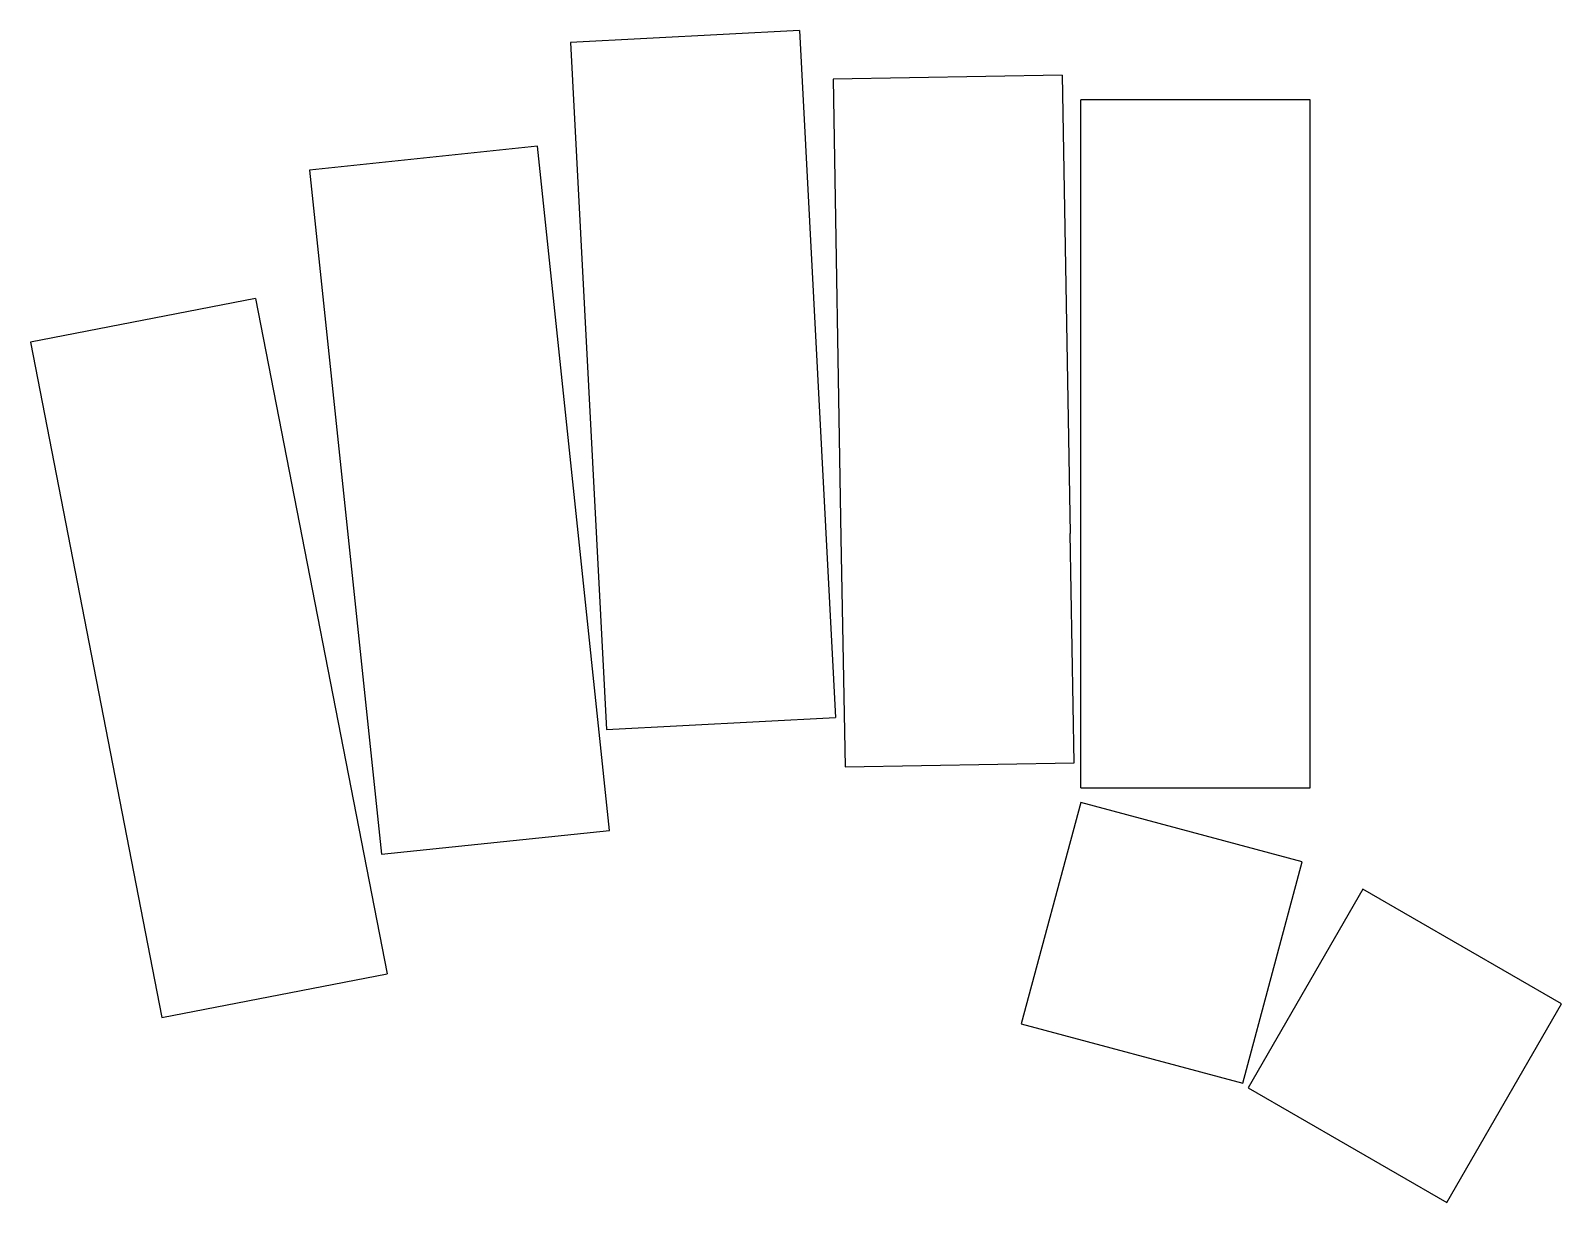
# Model space of a CAD drawing. Header units: millimetres. Extents: x -16 to 97, y -24 to 63.
import ezdxf

# ---------------------------------------------------------------- set-up
doc = ezdxf.new("R2010")
doc.units = ezdxf.units.MM

msp = doc.modelspace()

# ---------------------------------------------------------------- linework, layer by layer
for p, q in [((40.56, 63.21), (23.58, 62.32)), ((40.56, 63.21), (43.23, 12.28)), ((23.58, 62.32), (26.25, 11.39)), ((60.04, 59.9), (43.04, 59.6)), ((43.04, 59.6), (43.63, 25.61)), ((60.04, 59.9), (60.63, 25.91)), ((61.41, 7.07), (61.41, 58.07)), ((78.41, 58.07), (61.41, 58.07)), ((78.41, 7.07), (78.41, 58.07)), ((21.14, 54.63), (4.23, 52.86)), ((22.91, 37.73), (21.14, 54.63)), ((4.23, 52.86), (6.01, 35.95)), ((0.23, 43.34), (-16.45, 40.1)), ((0.23, 43.34), (9.97, -6.72)), ((-16.45, 40.1), (-6.72, -9.97)), ((24.69, 20.82), (22.91, 37.73)), ((6.01, 35.95), (7.78, 19.04)), ((43.63, 25.61), (43.93, 8.61)), ((60.93, 8.91), (60.63, 25.91)), ((26.47, 3.91), (24.69, 20.82)), ((7.78, 19.04), (9.56, 2.14)), ((26.25, 11.39), (43.23, 12.28)), ((43.93, 8.61), (60.93, 8.91)), ((61.41, 7.07), (78.41, 7.07)), ((61.4, 5.98), (57, -10.44)), ((77.82, 1.58), (61.4, 5.98)), ((9.56, 2.14), (26.47, 3.91)), ((73.42, -14.84), (77.82, 1.58)), ((82.32, -0.45), (73.82, -15.18)), ((97.04, -8.95), (82.32, -0.45)), ((-6.72, -9.97), (9.97, -6.72)), ((88.54, -23.68), (97.04, -8.95)), ((57, -10.44), (73.42, -14.84)), ((73.82, -15.18), (88.54, -23.68))]:
    msp.add_line(p, q)

doc.saveas('drawing.dxf')
